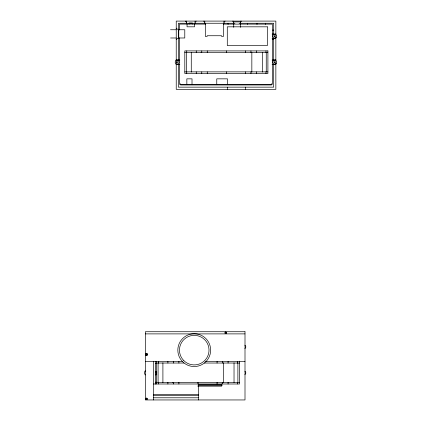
<?xml version="1.0" encoding="UTF-8"?>
<svg xmlns="http://www.w3.org/2000/svg" width="421" height="421" viewBox="0 0 421 421"><rect width="100%" height="100%" fill="white"/><g stroke="black" fill="none" stroke-linecap="round" stroke-linejoin="round"><path stroke-width="0.63" d="M189.176 24.092L189.176 22.992L192.423 22.992L192.423 24.092M221.672 383.994L221.667 386.157L197.786 386.157M176.231 39.611L177.309 38.527L178.393 38.527M195.097 22.171L196.181 21.092M224.009 22.171L225.093 21.092M240.338 22.171L241.422 21.092M145.282 371.206L144.887 371.506A1.895 1.895 0 0 0 144.887 374.185L145.282 374.485M244.864 348.499L245.259 348.193A1.895 1.895 0 0 0 245.259 345.515L244.864 345.215M244.864 374.501L245.259 374.201A1.895 1.895 0 0 0 245.259 371.522L244.864 371.217M147.539 353.982L145.371 353.982L147.539 353.982L147.539 355.292M234.334 21.897L239.749 21.897M234.934 23.255L178.393 23.255L178.393 60.208M239.139 23.255L273.692 23.255L273.692 34.443M205.669 24.097L179.53 24.092L179.53 29.991M223.314 24.102L272.334 24.118L272.334 84.384L179.53 84.384L179.53 37.853M178.393 29.212L177.309 29.212L176.231 28.128M170.489 29.754L176.231 29.754M178.393 29.754L184.782 29.754L184.782 37.985L178.393 37.985M272.561 30.096L273.692 30.096M272.103 34.054L275.855 33.996M170.579 37.985L176.231 37.985M272.103 38.385L275.855 38.437M272.561 39.411L273.692 39.411M201.043 52.299L251.842 52.299L251.842 72.117M184.808 52.551L201.154 52.551M251.558 52.551L267.903 52.551M176.231 60.003L178.393 60.003M273.692 60.003L275.855 60.003M179.83 60.045L175.999 60.045L175.999 60.671M272.103 60.056L275.855 60.056M176.231 62.224L176.715 62.224M179.83 64.376L175.999 64.376L175.999 63.745M272.103 64.387L275.855 64.387M176.231 64.445L178.393 64.445M273.692 64.445L275.855 64.445M184.808 71.865L267.903 71.865M145.371 333.89L245.001 333.89M145.861 354.577L146.455 354.577M145.371 361.381L182.735 361.381M205.443 361.381L245.001 361.381M156.444 363.034L183.993 363.034M204.353 363.034L239.538 363.034M155.396 363.512L156.707 363.512M155.323 382.205L156.707 382.205M156.444 382.342L172.789 382.342M223.193 382.342L239.538 382.342M172.673 382.594L223.472 382.594L223.472 362.781M153.455 383.994L239.538 383.994L239.538 361.176M198.344 384.373L221.883 384.373M198.023 385.452L222.272 385.452M153.455 394.535L198.428 394.535M153.455 395.619L198.428 395.619M153.455 397.782L198.428 397.782M146.455 398.866L147.05 398.866A0.595 0.595 0 0 1 146.161 399.382A0.595 0.595 0 0 1 146.161 398.35A0.595 0.595 0 0 1 147.05 398.866M232.65 21.092L233.734 22.171M203.685 21.092L204.769 22.171M185.414 21.092L186.498 22.171M187.045 24.092L187.056 26.812L194.56 26.812L194.56 24.097M275.855 35.29L275.855 21.092L176.231 21.092L176.231 60.535M275.855 37.148L275.855 61.077M275.855 63.05L275.855 89.315L176.231 89.315L176.231 64.387M273.692 38.169L273.692 60.335M273.692 64.26L273.692 87.147L178.393 87.147L178.393 64.15M271.524 83.674L271.524 84.984L180.562 84.984L180.562 83.674M266.256 52.551L266.256 71.865M265.977 50.904L265.977 52.551M265.977 71.865L265.977 73.512M265.588 23.255L265.588 24.402M262.399 52.299L262.399 72.117M256.989 23.255L256.989 24.402M256.447 50.904L256.447 52.551M256.447 71.865L256.447 73.512M250.948 50.904L250.948 52.551M250.948 71.865L250.948 73.512M247.316 23.255L247.316 24.407M245.448 50.904L245.448 52.551M245.448 71.865L245.448 73.512M245.448 87.147L245.448 89.315M240.338 21.092L240.338 23.255M240.344 24.108L240.344 27.37M237.886 363.034L237.886 382.342M237.612 361.381L237.612 363.034M237.612 382.342L237.612 383.994M234.029 362.781L234.029 382.594M233.734 21.092L233.734 23.255M233.739 24.108L233.739 27.37M228.071 23.255L228.071 24.407M228.082 361.381L228.082 363.034M228.082 382.342L228.082 383.994M227.493 84.384L227.493 78.843L216.768 78.843L216.768 84.384M227.493 87.147L227.493 89.315M226.356 50.904L226.356 52.551M226.356 71.865L226.356 73.512M225.73 332.211L225.73 332.811M224.009 21.092L224.009 23.255M223.472 23.255L223.472 36.411L221.609 36.411L221.609 35.738L207.174 35.738L207.174 36.411L205.311 36.411L205.311 23.255M222.577 361.381L222.577 363.034M222.577 382.342L222.577 383.994M217.078 361.381L217.078 363.034M217.078 382.342L217.078 383.994M207.269 50.904L207.269 52.551M207.269 71.865L207.269 73.512M204.769 21.092L204.769 23.255M201.764 50.904L201.764 52.551M201.764 71.865L201.764 73.512M198.428 383.994L198.428 399.95M197.991 382.342L197.991 383.994M196.265 50.904L196.265 52.551M196.265 71.865L196.265 73.512M195.097 21.092L195.097 23.255M192.013 84.384L192.013 78.843L186.85 78.843L186.85 84.384M191.271 52.299L191.271 72.117M186.735 50.904L186.735 52.551M186.735 71.865L186.735 73.512M186.498 21.05L186.498 23.255M186.461 52.551L186.461 71.865M178.899 361.381L178.899 363.034M178.899 382.342L178.899 383.994M178.772 29.754L178.772 37.985M176.231 61.682L176.231 63.155M173.399 361.381L173.399 363.034M173.399 382.342L173.399 383.994M167.9 361.381L167.9 363.034M167.9 382.342L167.9 383.994M162.906 362.781L162.906 382.594M158.37 361.381L158.37 363.034M158.37 382.342L158.37 383.994M158.091 363.034L158.091 382.342M156.444 361.381L156.444 383.994M155.617 361.381L155.617 384.205M153.455 361.381L153.455 399.95M145.145 370.68L145.145 371.306M145.145 374.385L145.145 375.011M156.807 374.137A1.895 1.895 0 0 1 155.659 375.016M155.659 371.359A1.895 1.895 0 0 1 156.807 372.243M155.449 372.143A1.084 1.084 0 0 1 155.449 374.232M176.136 60.566L175.741 60.871A1.895 1.895 0 0 0 175.741 63.55L176.136 63.85A1.895 1.895 0 0 0 178.978 62.208A1.895 1.895 0 0 0 176.136 60.566M276.113 37.558L275.718 37.858A1.895 1.895 0 0 1 272.876 36.217A1.895 1.895 0 0 1 275.718 34.575L276.113 34.88A1.895 1.895 0 0 1 276.113 37.558M276.113 63.56L275.718 63.866A1.895 1.895 0 0 1 272.876 62.224A1.895 1.895 0 0 1 275.718 60.582L276.113 60.882A1.895 1.895 0 0 1 276.113 63.56M267.409 26.823L227.287 26.823L227.287 45.557L267.409 45.557L267.409 26.823M267.903 50.904L184.808 50.904L184.808 73.512L267.903 73.512L267.903 50.904M245.001 331.727L145.371 331.727L145.371 399.95L245.001 399.95L245.001 331.727M146.034 354.998A0.595 0.595 0 0 0 147.034 354.729A0.595 0.595 0 0 0 146.303 354.003A0.595 0.595 0 0 0 146.034 354.998M225.435 333.327A0.595 0.595 0 0 0 226.324 332.811A0.595 0.595 0 0 0 225.435 332.295A0.595 0.595 0 0 0 225.435 333.327M146.05 355.282A0.81 0.81 0 0 0 147.271 354.577A0.81 0.81 0 0 0 146.05 353.872A0.81 0.81 0 0 0 146.05 355.282M146.05 399.571A0.81 0.81 0 0 0 147.271 398.866A0.81 0.81 0 0 0 146.05 398.166A0.81 0.81 0 0 0 146.05 399.571M225.324 333.511A0.81 0.81 0 0 0 226.54 332.811A0.81 0.81 0 0 0 225.324 332.106A0.81 0.81 0 0 0 225.324 333.511M274.476 36.732A0.595 0.595 0 0 0 275.371 36.217A0.595 0.595 0 0 0 274.476 35.701A0.595 0.595 0 0 0 274.476 36.732M274.35 62.645A0.595 0.595 0 0 0 275.35 62.376A0.595 0.595 0 0 0 274.618 61.65A0.595 0.595 0 0 0 274.35 62.645M176.783 62.724A0.595 0.595 0 0 0 177.678 62.208A0.595 0.595 0 0 0 176.783 61.692A0.595 0.595 0 0 0 176.783 62.724M182.64 361.739A16.408 16.408 0 0 0 210.084 354.382A16.408 16.408 0 0 0 189.992 334.29A16.408 16.408 0 0 0 182.64 361.739M183.788 360.587A14.782 14.782 0 0 0 208.516 353.961A14.782 14.782 0 0 0 190.413 335.858A14.782 14.782 0 0 0 183.788 360.587"/></g></svg>
